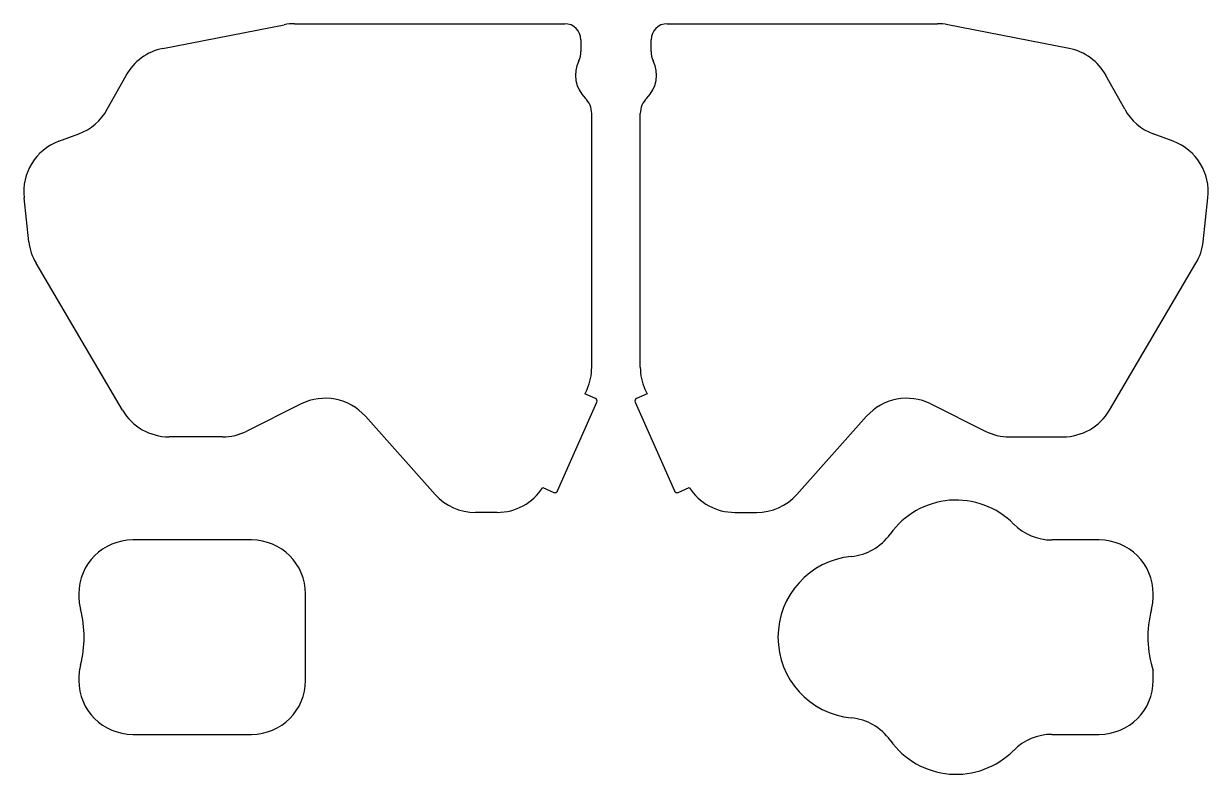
# Model space of a CAD drawing. Header units: millimetres. Extents: x -107 to 112, y -77 to 62.
import ezdxf

# ---------------------------------------------------------------- set-up
doc = ezdxf.new("R2010")
doc.units = ezdxf.units.MM

msp = doc.modelspace()

# ---------------------------------------------------------------- linework, layer by layer
for p, q in [((-57.03, 61.5), (-7, 61.5)), ((12, 61.5), (62.03, 61.5)), ((-81.42, 56.9), (-58.95, 61.31)), ((86.42, 56.9), (63.95, 61.31)), ((-4, 58.5), (-4, 56.36)), ((9, 56.36), (9, 58.5)), ((-91.71, 45.65), (-88.25, 51.92)), ((96.71, 45.65), (93.25, 51.92)), ((-2, -2.13), (-2, 44.86)), ((7, -2.13), (7, 44.86)), ((-100.69, 39.72), (-96.98, 41.11)), ((105.69, 39.72), (101.98, 41.11)), ((-106.24, 21.12), (-107.14, 29.25)), ((111.24, 21.12), (112.14, 29.25)), ((-88.9, -10.07), (-104.92, 17.16)), ((93.9, -10.07), (109.92, 17.16)), ((-2.86, -6.19), (-3.25, -7.06)), ((7.86, -6.19), (8.25, -7.06)), ((-8.36, -25.03), (-1.05, -8.58)), ((-1.3, -7.92), (-3.25, -7.06)), ((6.05, -8.58), (13.36, -25.03)), ((8.25, -7.06), (6.3, -7.92)), ((-55.84, -8.92), (-65.89, -13.94)), ((60.84, -8.92), (70.89, -13.94)), ((-30.98, -25.66), (-43.91, -11.2)), ((35.98, -25.66), (48.91, -11.2)), ((-70.36, -15), (-80.28, -15)), ((75.36, -15), (85.28, -15)), ((-11.07, -24.37), (-9.02, -25.28)), ((14.02, -25.28), (16.07, -24.37)), ((-19.5, -29), (-23.53, -29)), ((24.5, -29), (28.53, -29)), ((-65, -34.1), (-87, -34.1)), ((92, -34.1), (83.25, -34.1)), ((-97, -44.1), (-97, -44.42)), ((-55, -60.1), (-55, -44.1)), ((102, -44.42), (102, -44.1)), ((102, -60.1), (102, -58.34)), ((-97, -59.78), (-97, -60.1)), ((-87, -70.1), (-65, -70.1)), ((83.25, -70.1), (92, -70.1))]:
    msp.add_line(p, q)
for centre, radius, start, end in [((-57.03, 51.5), 10, 90, 101.113), ((-7, 58.5), 3, 0, 90), ((12, 58.5), 3, 90, 180), ((62.03, 51.5), 10, 78.887, 90), ((-79.5, 47.09), 10, 101.113, 151.1246), ((-8, 56.36), 4, 334.1581, 0), ((13, 56.36), 4, 180, 205.8419), ((84.5, 47.09), 10, 28.8754, 78.887), ((1, 52), 6, 154.1581, 225.573), ((4, 52), 6, 314.427, 25.8419), ((-6, 44.86), 4, 0, 45.573), ((11, 44.86), 4, 134.427, 180), ((-100.47, 50.48), 10, 290.426, 331.1246), ((105.47, 50.48), 10, 208.8754, 249.574), ((-97.2, 30.35), 10, 110.426, 186.3402), ((102.2, 30.35), 10, 353.6598, 69.574), ((-96.3, 22.23), 10, 186.3402, 210.4655), ((101.3, 22.23), 10, 329.5345, 353.6598), ((-12, -2.13), 10, 336.0375, 0), ((17, -2.13), 10, 180, 203.9625), ((-51.36, -17.86), 10, 41.7845, 116.5651), ((-1.5, -8.38), 0.5, 336.0375, 66.0375), ((6.5, -8.38), 0.5, 113.9625, 203.9625), ((56.36, -17.86), 10, 63.4349, 138.2155), ((-80.28, -5), 10, 210.4655, 270), ((85.28, -5), 10, 270, 329.5345), ((-70.36, -5), 10, 270, 296.5651), ((75.36, -5), 10, 243.4349, 270), ((-23.53, -19), 10, 221.7845, 270), ((-19.5, -19), 10, 270, 327.4929), ((-8.82, -24.83), 0.5, 246.0375, 336.0375), ((13.82, -24.83), 0.5, 203.9625, 293.9625), ((24.5, -19), 10, 212.5071, 270), ((28.53, -19), 10, 270, 318.2155), ((65.5, -41.71), 15, 44.7737, 144.5629), ((83.25, -24.1), 10, 224.7737, 270), ((-87, -44.1), 10, 90, 180), ((-65, -44.1), 10, 0, 90), ((45.13, -27.21), 10, 275.4371, 324.5629), ((92, -44.1), 10, 0, 90), ((47.5, -52.1), 15, 95.4371, 264.5629), ((-87, -44.42), 10, 180, 194.8351), ((92, -44.42), 10, 345.1649, 0), ((-116, -52.1), 20, 345.1649, 14.8351), ((121, -52.1), 20, 165.1649, 558.1949), ((-87, -59.78), 10, 165.1649, 180), ((-87, -60.1), 10, 180, 270), ((-65, -60.1), 10, 270, 0), ((92, -60.1), 10, 270, 0), ((45.13, -76.99), 10, 35.4371, 84.5629), ((83.25, -80.1), 10, 90, 135.2263), ((65.5, -62.49), 15, 215.4371, 315.2264)]:
    msp.add_arc(centre, radius, start, end)

doc.saveas('drawing.dxf')
